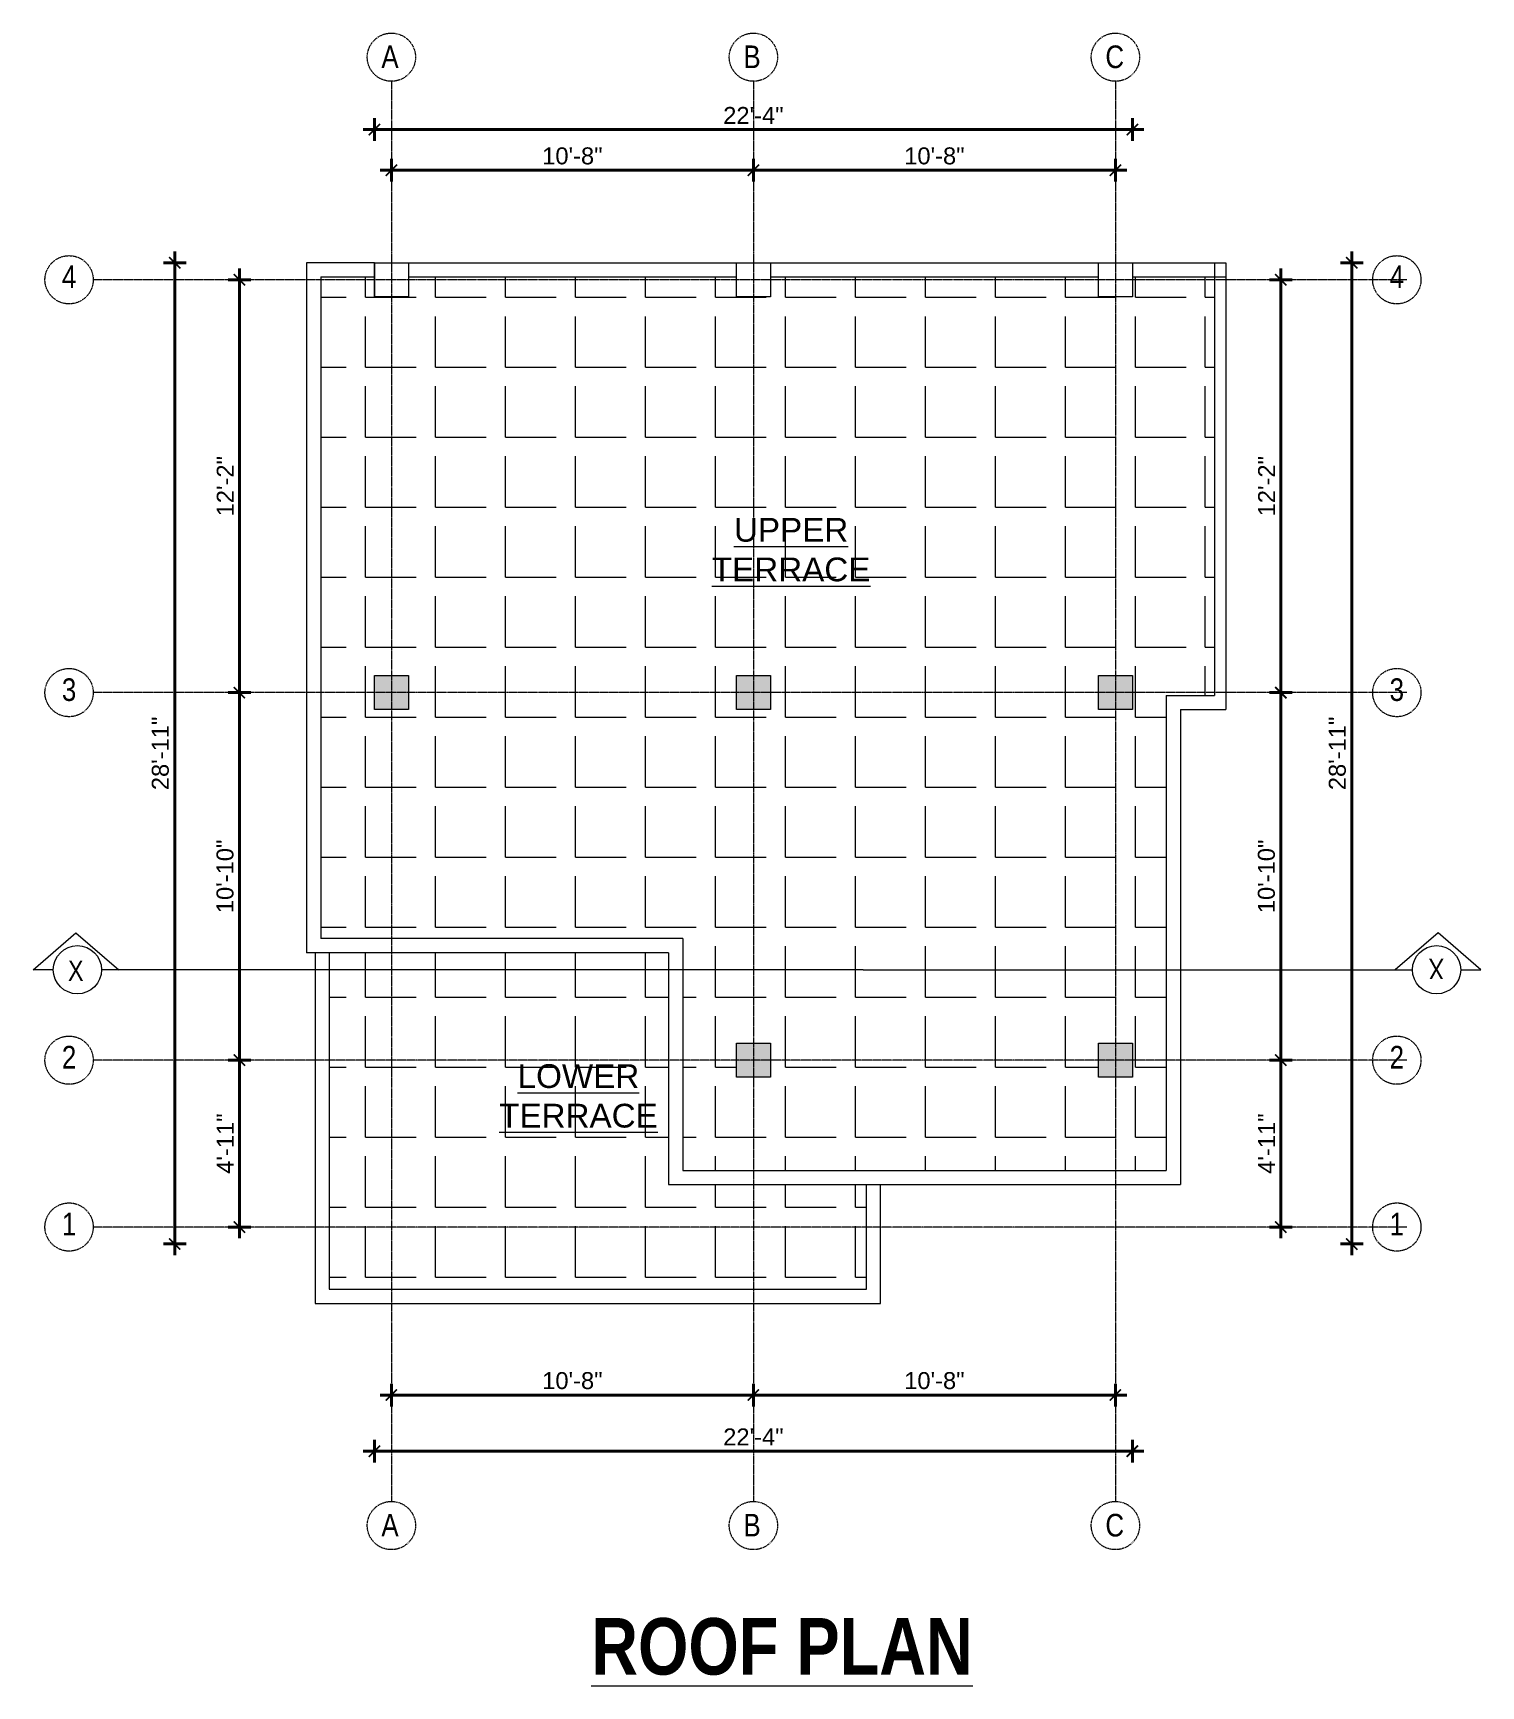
# Model space of a CAD drawing. Header units: inches. Extents: x 141029 to 166402, y -23568 to -18036.
# Drawn here: x 165890 to 166402, y -21480 to -20896 of the extents above; entities that cross this region are included whole.
import ezdxf

# ---------------------------------------------------------------- set-up
doc = ezdxf.new("R2010")
doc.units = ezdxf.units.IN
doc.header["$LTSCALE"] = 0.5
doc.header["$MEASUREMENT"] = 0
doc.header["$PDMODE"] = 66
doc.linetypes.add('CENTER', pattern=[2, 1.25, -0.25, 0.25, -0.25])
for name, color, linetype, lineweight in [('Annotate-Lite.w', 177, 'Continuous', 9), ('Annotations-Bold.w', 177, 'Continuous', 13), ('TEXT', 220, 'Continuous', 9), ('Text-100.w', 254, 'Continuous', 9), ('wall', 1, 'Continuous', 40)]:
    doc.layers.add(name, color=color, linetype=linetype, lineweight=lineweight)
doc.styles.add('ARAIL', font='ARIALN.TTF')
doc.styles.add('arial', font='arial.ttf')
doc.styles.add('gaurav', font='arial.ttf')
doc.styles.get("Standard").update_dxf_attribs({"font": 'arial.ttf'})
doc.dimstyles.new('1 by 96', dxfattribs={"dimtxt": 6, "dimasz": 4, "dimexe": 4, "dimexo": 4, "dimgap": 2, "dimtad": 1, "dimdec": 0, "dimzin": 0, "dimdsep": 46, "dimlunit": 4, "dimtxsty": 'Standard', "dimblk": 'ARCHTICK', "dimcen": 0, "dimdle": 4, "dimadec": 0, "dimazin": 0, "dimtfac": 1, "dimtdec": 0, "dimtix": 1, "dimtofl": 0, "dimtmove": 1, "dimatfit": 3, "dimldrblk": 'ARCHTICK', "dimfxl": 4, "dimfxlon": 1, "dimtolj": 1, "dimtzin": 0, "dimlwd": -1, "dimlwe": -1, "dimarcsym": 0})

# ---------------------------------------------------------------- blocks, each defined once
blk = doc.blocks.new('_ArchTick')
at = {"color": 0, "linetype": 'ByBlock', "const_width": 0.15}
blk.add_lwpolyline([(-0.5, -0.5), (0.5, 0.5)], dxfattribs=at)
blk = doc.blocks.new('*D832')
at = {"layer": 'Defpoints', "color": 0, "transparency": 16777216}
for p in [(166144.6, -20944.34), (166016.6, -20977.06), (166144.6, -20977.06)]:
    blk.add_point(p, dxfattribs=at)
at = {"layer": 'wall', "color": 0, "transparency": 16777216}
for p, q in [((166012.6, -20944.34), (166148.6, -20944.34)), ((166016.6, -20948.34), (166016.6, -20940.34)), ((166144.6, -20948.34), (166144.6, -20940.34))]:
    blk.add_line(p, q, dxfattribs=at)
at = {"layer": 'wall', "color": 0, "transparency": 16777216, "xscale": 4, "yscale": 4, "zscale": 4, "rotation": 180}
blk.add_blockref('_ArchTick', (166016.6, -20944.34), dxfattribs=at)
at = {"layer": 'wall', "color": 0, "transparency": 16777216, "xscale": 4, "yscale": 4, "zscale": 4}
blk.add_blockref('_ArchTick', (166144.6, -20944.34), dxfattribs=at)
at = {"layer": 'wall', "color": 0, "transparency": 16777216, "insert": (166080.6, -20939.28), "char_height": 6, "attachment_point": 5}
blk.add_mtext('\\A1;10\'-8"', dxfattribs=at)
blk = doc.blocks.new('*D833')
at = {"layer": 'Defpoints', "color": 0, "transparency": 16777216}
for p in [(166272.6, -20944.34), (166144.6, -20977.06), (166272.6, -20977.06)]:
    blk.add_point(p, dxfattribs=at)
at = {"layer": 'wall', "color": 0, "transparency": 16777216}
for p, q in [((166140.6, -20944.34), (166276.6, -20944.34)), ((166144.6, -20948.34), (166144.6, -20940.34)), ((166272.6, -20948.34), (166272.6, -20940.34))]:
    blk.add_line(p, q, dxfattribs=at)
at = {"layer": 'wall', "color": 0, "transparency": 16777216, "xscale": 4, "yscale": 4, "zscale": 4, "rotation": 180}
blk.add_blockref('_ArchTick', (166144.6, -20944.34), dxfattribs=at)
at = {"layer": 'wall', "color": 0, "transparency": 16777216, "xscale": 4, "yscale": 4, "zscale": 4}
blk.add_blockref('_ArchTick', (166272.6, -20944.34), dxfattribs=at)
at = {"layer": 'wall', "color": 0, "transparency": 16777216, "insert": (166208.6, -20939.28), "char_height": 6, "attachment_point": 5}
blk.add_mtext('\\A1;10\'-8"', dxfattribs=at)
blk = doc.blocks.new('*D834')
at = {"layer": 'Defpoints', "color": 0, "transparency": 16777216}
for p in [(166278.6, -20929.96), (166010.6, -20977.06), (166278.6, -20977.06)]:
    blk.add_point(p, dxfattribs=at)
at = {"layer": 'wall', "color": 0, "transparency": 16777216}
for p, q in [((166010.6, -20933.96), (166010.6, -20925.96)), ((166278.6, -20933.96), (166278.6, -20925.96)), ((166006.6, -20929.96), (166282.6, -20929.96))]:
    blk.add_line(p, q, dxfattribs=at)
at = {"layer": 'wall', "color": 0, "transparency": 16777216, "xscale": 4, "yscale": 4, "zscale": 4, "rotation": 180}
blk.add_blockref('_ArchTick', (166010.6, -20929.96), dxfattribs=at)
at = {"layer": 'wall', "color": 0, "transparency": 16777216, "xscale": 4, "yscale": 4, "zscale": 4}
blk.add_blockref('_ArchTick', (166278.6, -20929.96), dxfattribs=at)
at = {"layer": 'wall', "color": 0, "transparency": 16777216, "insert": (166144.6, -20924.94), "char_height": 6, "attachment_point": 5}
blk.add_mtext('\\A1;22\'-4"', dxfattribs=at)
blk = doc.blocks.new('*D835')
at = {"layer": 'Defpoints', "color": 0, "transparency": 16777216}
for p in [(165962.86, -21259.06), (166010.6, -21259.06), (166010.6, -21318.06)]:
    blk.add_point(p, dxfattribs=at)
at = {"layer": 'wall', "color": 0, "transparency": 16777216}
for p, q in [((165966.86, -21259.06), (165958.86, -21259.06)), ((165962.86, -21322.06), (165962.86, -21255.06)), ((165966.86, -21318.06), (165958.86, -21318.06))]:
    blk.add_line(p, q, dxfattribs=at)
at = {"layer": 'wall', "color": 0, "transparency": 16777216, "xscale": 4, "yscale": 4, "zscale": 4}
for p, rotation in [((165962.86, -21259.06), 90), ((165962.86, -21318.06), 270)]:
    blk.add_blockref('_ArchTick', p, dxfattribs=dict(at, rotation=rotation))
at = {"layer": 'wall', "color": 0, "transparency": 16777216, "insert": (165957.85, -21288.56), "char_height": 6, "attachment_point": 5, "rotation": 90}
blk.add_mtext('\\A1;4\'-11"', dxfattribs=at)
blk = doc.blocks.new('*D836')
at = {"layer": 'Defpoints', "color": 0, "transparency": 16777216}
for p in [(165962.86, -21129.06), (166010.6, -21129.06), (166010.6, -21259.06)]:
    blk.add_point(p, dxfattribs=at)
at = {"layer": 'wall', "color": 0, "transparency": 16777216}
for p, q in [((165962.86, -21263.06), (165962.86, -21125.06)), ((165966.86, -21129.06), (165958.86, -21129.06)), ((165966.86, -21259.06), (165958.86, -21259.06))]:
    blk.add_line(p, q, dxfattribs=at)
at = {"layer": 'wall', "color": 0, "transparency": 16777216, "xscale": 4, "yscale": 4, "zscale": 4}
for p, rotation in [((165962.86, -21129.06), 90), ((165962.86, -21259.06), 270)]:
    blk.add_blockref('_ArchTick', p, dxfattribs=dict(at, rotation=rotation))
at = {"layer": 'wall', "color": 0, "transparency": 16777216, "insert": (165957.8, -21194.06), "char_height": 6, "attachment_point": 5, "rotation": 90}
blk.add_mtext('\\A1;10\'-10"', dxfattribs=at)
blk = doc.blocks.new('*D837')
at = {"layer": 'Defpoints', "color": 0, "transparency": 16777216}
for p in [(165962.86, -20983.06), (166010.6, -20983.06), (166010.6, -21129.06)]:
    blk.add_point(p, dxfattribs=at)
at = {"layer": 'wall', "color": 0, "transparency": 16777216}
for p, q in [((165962.86, -21133.06), (165962.86, -20979.06)), ((165966.86, -20983.06), (165958.86, -20983.06)), ((165966.86, -21129.06), (165958.86, -21129.06))]:
    blk.add_line(p, q, dxfattribs=at)
at = {"layer": 'wall', "color": 0, "transparency": 16777216, "xscale": 4, "yscale": 4, "zscale": 4}
for p, rotation in [((165962.86, -20983.06), 90), ((165962.86, -21129.06), 270)]:
    blk.add_blockref('_ArchTick', p, dxfattribs=dict(at, rotation=rotation))
at = {"layer": 'wall', "color": 0, "transparency": 16777216, "insert": (165957.85, -21056.06), "char_height": 6, "attachment_point": 5, "rotation": 90}
blk.add_mtext('\\A1;12\'-2"', dxfattribs=at)
blk = doc.blocks.new('*D838')
at = {"layer": 'Defpoints', "color": 0, "transparency": 16777216}
for p in [(166010.6, -20977.06), (165939.98, -21324.06), (166010.6, -21324.06)]:
    blk.add_point(p, dxfattribs=at)
at = {"layer": 'wall', "color": 0, "transparency": 16777216}
for p, q in [((165939.98, -20973.06), (165939.98, -21328.06)), ((165943.98, -20977.06), (165935.98, -20977.06)), ((165943.98, -21324.06), (165935.98, -21324.06))]:
    blk.add_line(p, q, dxfattribs=at)
at = {"layer": 'wall', "color": 0, "transparency": 16777216, "xscale": 4, "yscale": 4, "zscale": 4}
for p, rotation in [((165939.98, -20977.06), 90), ((165939.98, -21324.06), 270)]:
    blk.add_blockref('_ArchTick', p, dxfattribs=dict(at, rotation=rotation))
at = {"layer": 'wall', "color": 0, "transparency": 16777216, "insert": (165934.92, -21150.56), "char_height": 6, "attachment_point": 5, "rotation": 90}
blk.add_mtext('\\A1;28\'-11"', dxfattribs=at)
blk = doc.blocks.new('*D839')
at = {"layer": 'Defpoints', "color": 0, "transparency": 16777216}
for p in [(166278.6, -20983.06), (166278.6, -21129.06), (166331.07, -21129.06)]:
    blk.add_point(p, dxfattribs=at)
at = {"layer": 'wall', "color": 0, "transparency": 16777216}
for p, q in [((166331.07, -20979.06), (166331.07, -21133.06)), ((166327.07, -20983.06), (166335.07, -20983.06)), ((166327.07, -21129.06), (166335.07, -21129.06))]:
    blk.add_line(p, q, dxfattribs=at)
at = {"layer": 'wall', "color": 0, "transparency": 16777216, "xscale": 4, "yscale": 4, "zscale": 4}
for p, rotation in [((166331.07, -20983.06), 90), ((166331.07, -21129.06), 270)]:
    blk.add_blockref('_ArchTick', p, dxfattribs=dict(at, rotation=rotation))
at = {"layer": 'wall', "color": 0, "transparency": 16777216, "insert": (166326.06, -21056.06), "char_height": 6, "attachment_point": 5, "rotation": 90}
blk.add_mtext('\\A1;12\'-2"', dxfattribs=at)
blk = doc.blocks.new('*D840')
at = {"layer": 'Defpoints', "color": 0, "transparency": 16777216}
for p in [(166278.6, -21129.06), (166278.6, -21259.06), (166331.07, -21259.06)]:
    blk.add_point(p, dxfattribs=at)
at = {"layer": 'wall', "color": 0, "transparency": 16777216}
for p, q in [((166331.07, -21125.06), (166331.07, -21263.06)), ((166327.07, -21129.06), (166335.07, -21129.06)), ((166327.07, -21259.06), (166335.07, -21259.06))]:
    blk.add_line(p, q, dxfattribs=at)
at = {"layer": 'wall', "color": 0, "transparency": 16777216, "xscale": 4, "yscale": 4, "zscale": 4}
for p, rotation in [((166331.07, -21129.06), 90), ((166331.07, -21259.06), 270)]:
    blk.add_blockref('_ArchTick', p, dxfattribs=dict(at, rotation=rotation))
at = {"layer": 'wall', "color": 0, "transparency": 16777216, "insert": (166326.01, -21194.06), "char_height": 6, "attachment_point": 5, "rotation": 90}
blk.add_mtext('\\A1;10\'-10"', dxfattribs=at)
blk = doc.blocks.new('*D841')
at = {"layer": 'Defpoints', "color": 0, "transparency": 16777216}
for p in [(166278.6, -21259.06), (166150.6, -21318.06), (166331.07, -21318.06)]:
    blk.add_point(p, dxfattribs=at)
at = {"layer": 'wall', "color": 0, "transparency": 16777216}
for p, q in [((166327.07, -21259.06), (166335.07, -21259.06)), ((166331.07, -21255.06), (166331.07, -21322.06)), ((166327.07, -21318.06), (166335.07, -21318.06))]:
    blk.add_line(p, q, dxfattribs=at)
at = {"layer": 'wall', "color": 0, "transparency": 16777216, "xscale": 4, "yscale": 4, "zscale": 4}
for p, rotation in [((166331.07, -21259.06), 90), ((166331.07, -21318.06), 270)]:
    blk.add_blockref('_ArchTick', p, dxfattribs=dict(at, rotation=rotation))
at = {"layer": 'wall', "color": 0, "transparency": 16777216, "insert": (166326.06, -21288.56), "char_height": 6, "attachment_point": 5, "rotation": 90}
blk.add_mtext('\\A1;4\'-11"', dxfattribs=at)
blk = doc.blocks.new('*D842')
at = {"layer": 'Defpoints', "color": 0, "transparency": 16777216}
for p in [(166150.6, -20977.06), (166356.16, -20977.06), (166150.6, -21324.06)]:
    blk.add_point(p, dxfattribs=at)
at = {"layer": 'wall', "color": 0, "transparency": 16777216}
for p, q in [((166356.16, -21328.06), (166356.16, -20973.06)), ((166352.16, -20977.06), (166360.16, -20977.06)), ((166352.16, -21324.06), (166360.16, -21324.06))]:
    blk.add_line(p, q, dxfattribs=at)
at = {"layer": 'wall', "color": 0, "transparency": 16777216, "xscale": 4, "yscale": 4, "zscale": 4}
for p, rotation in [((166356.16, -20977.06), 90), ((166356.16, -21324.06), 270)]:
    blk.add_blockref('_ArchTick', p, dxfattribs=dict(at, rotation=rotation))
at = {"layer": 'wall', "color": 0, "transparency": 16777216, "insert": (166351.09, -21150.56), "char_height": 6, "attachment_point": 5, "rotation": 90}
blk.add_mtext('\\A1;28\'-11"', dxfattribs=at)
blk = doc.blocks.new('*D843')
at = {"layer": 'Defpoints', "color": 0, "transparency": 16777216}
for p in [(166016.6, -21324.06), (166144.6, -21324.06), (166144.6, -21377.49)]:
    blk.add_point(p, dxfattribs=at)
at = {"layer": 'wall', "color": 0, "transparency": 16777216}
for p, q in [((166016.6, -21373.49), (166016.6, -21381.49)), ((166144.6, -21373.49), (166144.6, -21381.49)), ((166012.6, -21377.49), (166148.6, -21377.49))]:
    blk.add_line(p, q, dxfattribs=at)
at = {"layer": 'wall', "color": 0, "transparency": 16777216, "xscale": 4, "yscale": 4, "zscale": 4, "rotation": 180}
blk.add_blockref('_ArchTick', (166016.6, -21377.49), dxfattribs=at)
at = {"layer": 'wall', "color": 0, "transparency": 16777216, "xscale": 4, "yscale": 4, "zscale": 4}
blk.add_blockref('_ArchTick', (166144.6, -21377.49), dxfattribs=at)
at = {"layer": 'wall', "color": 0, "transparency": 16777216, "insert": (166080.6, -21372.42), "char_height": 6, "attachment_point": 5}
blk.add_mtext('\\A1;10\'-8"', dxfattribs=at)
blk = doc.blocks.new('*D844')
at = {"layer": 'Defpoints', "color": 0, "transparency": 16777216}
for p in [(166272.6, -21265.06), (166144.6, -21324.06), (166272.6, -21377.49)]:
    blk.add_point(p, dxfattribs=at)
at = {"layer": 'wall', "color": 0, "transparency": 16777216}
for p, q in [((166144.6, -21373.49), (166144.6, -21381.49)), ((166272.6, -21373.49), (166272.6, -21381.49)), ((166140.6, -21377.49), (166276.6, -21377.49))]:
    blk.add_line(p, q, dxfattribs=at)
at = {"layer": 'wall', "color": 0, "transparency": 16777216, "xscale": 4, "yscale": 4, "zscale": 4, "rotation": 180}
blk.add_blockref('_ArchTick', (166144.6, -21377.49), dxfattribs=at)
at = {"layer": 'wall', "color": 0, "transparency": 16777216, "xscale": 4, "yscale": 4, "zscale": 4}
blk.add_blockref('_ArchTick', (166272.6, -21377.49), dxfattribs=at)
at = {"layer": 'wall', "color": 0, "transparency": 16777216, "insert": (166208.6, -21372.42), "char_height": 6, "attachment_point": 5}
blk.add_mtext('\\A1;10\'-8"', dxfattribs=at)
blk = doc.blocks.new('*D845')
at = {"layer": 'Defpoints', "color": 0, "transparency": 16777216}
for p in [(166278.6, -21265.06), (166010.6, -21324.06), (166278.6, -21397.32)]:
    blk.add_point(p, dxfattribs=at)
at = {"layer": 'wall', "color": 0, "transparency": 16777216}
for p, q in [((166010.6, -21393.32), (166010.6, -21401.32)), ((166278.6, -21393.32), (166278.6, -21401.32)), ((166006.6, -21397.32), (166282.6, -21397.32))]:
    blk.add_line(p, q, dxfattribs=at)
at = {"layer": 'wall', "color": 0, "transparency": 16777216, "xscale": 4, "yscale": 4, "zscale": 4, "rotation": 180}
blk.add_blockref('_ArchTick', (166010.6, -21397.32), dxfattribs=at)
at = {"layer": 'wall', "color": 0, "transparency": 16777216, "xscale": 4, "yscale": 4, "zscale": 4}
blk.add_blockref('_ArchTick', (166278.6, -21397.32), dxfattribs=at)
at = {"layer": 'wall', "color": 0, "transparency": 16777216, "insert": (166144.6, -21392.3), "char_height": 6, "attachment_point": 5}
blk.add_mtext('\\A1;22\'-4"', dxfattribs=at)

msp = doc.modelspace()

# ---------------------------------------------------------------- hatches: boundary and pattern name
at = {"layer": 'Annotations-Bold.w', "linetype": 'CENTER', "ltscale": 0.3}
h = msp.add_hatch(dxfattribs=at)
h.set_pattern_fill('ANGLE', color=0, scale=90, style=0)
h.set_pattern_definition([(0, (14141.382, 419.49), (0, 24.75), [18, -6.75]), (90, (14141.382, 419.49), (-24.75, 2e-15), [18, -6.75])])
h.paths.add_polyline_path([(166290.6, -21130.06), (166307.6, -21130.06), (166307.6, -20982.06), (166278.6, -20982.06), (166278.6, -20989.06), (166266.6, -20989.06), (166266.6, -20982.06), (166150.6, -20982.06), (166150.6, -20989.06), (166138.6, -20989.06), (166138.6, -20982.06), (166022.6, -20982.06), (166022.6, -20989.06), (166010.6, -20989.06), (166010.6, -20982.06), (165991.6, -20982.06), (165991.6, -21216.06), (166119.6, -21216.06), (166119.6, -21298.06), (166290.6, -21298.06)])
h.paths.add_polyline_path([(166150.6, -21135.06), (166138.6, -21135.06), (166138.6, -21123.06), (166150.6, -21123.06)], flags=16)
h.paths.add_polyline_path([(166266.6, -21135.06), (166266.6, -21123.06), (166278.6, -21123.06), (166278.6, -21135.06)], flags=16)
h.paths.add_polyline_path([(166150.6, -21253.06), (166150.6, -21265.06), (166138.6, -21265.06), (166138.6, -21253.06)], flags=16)
h.paths.add_polyline_path([(166266.6, -21253.06), (166278.6, -21253.06), (166278.6, -21265.06), (166266.6, -21265.06)], flags=16)
h.paths.add_polyline_path([(166022.6, -21135.06), (166010.6, -21135.06), (166010.6, -21123.06), (166022.6, -21123.06)], flags=16)
h.paths.add_polyline_path([(166114.6, -21303.06), (166114.6, -21221.06), (165994.6, -21221.06), (165994.6, -21340.06), (166184.6, -21340.06), (166184.6, -21303.06)])
h.paths.add_polyline_path([(166127.98, -21094.42), (166188.25, -21094.42), (166188.25, -21062.96), (166127.98, -21062.96)], flags=24)
h.paths.add_polyline_path([(166052.8, -21287.75), (166113.07, -21287.75), (166113.07, -21256.3), (166052.8, -21256.3)], flags=24)
at = {"layer": 'wall'}
for points in [[(166022.6, -21123.06), (166010.6, -21123.06), (166010.6, -21135.06), (166022.6, -21135.06)], [(166150.6, -21123.06), (166138.6, -21123.06), (166138.6, -21135.06), (166150.6, -21135.06)], [(166278.6, -21123.06), (166266.6, -21123.06), (166266.6, -21135.06), (166278.6, -21135.06)], [(166150.6, -21253.06), (166138.6, -21253.06), (166138.6, -21265.06), (166150.6, -21265.06)], [(166278.6, -21253.06), (166266.6, -21253.06), (166266.6, -21265.06), (166278.6, -21265.06)]]:
    msp.add_hatch(color=256, dxfattribs=at).paths.add_polyline_path(points)

# ---------------------------------------------------------------- linework, layer by layer
at = {"layer": 'Annotate-Lite.w', "color": 1}
for p, q in [((165986.6, -20977.06), (165986.6, -21221.06)), ((166010.6, -20977.06), (165986.6, -20977.06)), ((166010.6, -20977.06), (166278.6, -20977.06)), ((166278.6, -20977.06), (166311.6, -20977.06)), ((166307.6, -20977.06), (166307.6, -21130.06)), ((166311.6, -20977.06), (166311.6, -21135.06)), ((165991.6, -20982.06), (166010.6, -20982.06)), ((165991.6, -20982.06), (165991.6, -21216.06)), ((166150.6, -20982.06), (166266.6, -20982.06)), ((166278.6, -20982.06), (166311.6, -20982.06)), ((166290.6, -21130.06), (166290.6, -21298.06)), ((166290.6, -21130.06), (166307.6, -21130.06)), ((166295.6, -21135.06), (166295.6, -21303.06)), ((166295.6, -21135.06), (166311.6, -21135.06)), ((166119.6, -21216.06), (165991.6, -21216.06)), ((166119.6, -21216.06), (166119.6, -21298.06)), ((166114.6, -21221.06), (165986.6, -21221.06)), ((165989.6, -21221.06), (165989.6, -21345.06)), ((165994.6, -21221.06), (165994.6, -21340.06)), ((166114.6, -21221.06), (166114.6, -21303.06)), ((166119.6, -21298.06), (166290.6, -21298.06)), ((166114.6, -21303.06), (166291.6, -21303.06)), ((166184.6, -21340.06), (166184.6, -21303.06)), ((166189.6, -21345.06), (166189.6, -21303.06)), ((166278.6, -21303.06), (166295.6, -21303.06)), ((165994.6, -21340.06), (166184.6, -21340.06)), ((165989.6, -21345.06), (166138.6, -21345.06)), ((165989.6, -21345.06), (166138.6, -21345.06)), ((165989.6, -21345.06), (166189.6, -21345.06))]:
    msp.add_line(p, q, dxfattribs=at)
at = {"layer": 'Annotate-Lite.w'}
for p, q in [((166010.6, -20977.06), (166010.6, -20989.06)), ((166022.6, -20982.06), (166138.6, -20982.06))]:
    msp.add_line(p, q, dxfattribs=at)
for points in [[(166010.6, -20977.06), (166022.6, -20977.06), (166022.6, -20989.06), (166010.6, -20989.06)], [(166138.6, -20977.06), (166150.6, -20977.06), (166150.6, -20989.06), (166138.6, -20989.06)], [(166266.6, -20977.06), (166278.6, -20977.06), (166278.6, -20989.06), (166266.6, -20989.06)], [(166010.6, -21123.06), (166022.6, -21123.06), (166022.6, -21135.06), (166010.6, -21135.06)], [(166138.6, -21123.06), (166150.6, -21123.06), (166150.6, -21135.06), (166138.6, -21135.06)], [(166266.6, -21123.06), (166278.6, -21123.06), (166278.6, -21135.06), (166266.6, -21135.06)], [(166138.6, -21253.06), (166150.6, -21253.06), (166150.6, -21265.06), (166138.6, -21265.06)], [(166266.6, -21253.06), (166278.6, -21253.06), (166278.6, -21265.06), (166266.6, -21265.06)]]:
    msp.add_lwpolyline(points, close=True, dxfattribs=at)
at = {"layer": 'Annotations-Bold.w', "color": 0, "linetype": 'CENTER', "ltscale": 0.3}
for p, q in [((166016.6, -20912.87), (166016.6, -21415.11)), ((166144.6, -20912.87), (166144.6, -21415.11)), ((166272.6, -20912.87), (166272.6, -21415.11)), ((166375.6, -20983.06), (165911.17, -20983.06)), ((166375.6, -21129.06), (165911.17, -21129.06)), ((166375.6, -21259.06), (165911.17, -21259.06)), ((166375.6, -21318.06), (165911.17, -21318.06))]:
    msp.add_line(p, q, dxfattribs=at)
for centre in [(166016.6, -20904.34), (166144.6, -20904.34), (166272.6, -20904.34), (165902.64, -20983.06), (166372.11, -20983.06), (165902.64, -21129.06), (166372.11, -21129.06), (165902.64, -21259.06), (166372.11, -21259.06), (165902.64, -21318.06), (166372.11, -21318.06), (166016.6, -21423.64), (166144.6, -21423.64), (166272.6, -21423.64)]:
    msp.add_circle(centre, 8.53, dxfattribs=at)
at = {"layer": 'TEXT'}
for points in [[(165897.04, -21227.07), (165889.9, -21227.07), (165905.05, -21213.99), (165920.19, -21227.07)], [(166394.71, -21227.07), (166401.85, -21227.07), (166386.71, -21213.99), (166371.56, -21227.07)], [(166183.42, -21227.07), (165914.11, -21227.07)], [(166183.42, -21227.07), (166377.64, -21227.07)]]:
    msp.add_lwpolyline(points, dxfattribs=at)
for centre in [(165905.58, -21227.07), (166386.17, -21227.07)]:
    msp.add_circle(centre, 8.53, dxfattribs=at)

# ---------------------------------------------------------------- texts
at = {"layer": 'Annotations-Bold.w', "color": 0, "linetype": 'CENTER', "ltscale": 0.3, "char_height": 8, "attachment_point": 1, "style": 'ARAIL'}
for s, insert in [('A', (166013.06, -20900.2)), ('B', (166141.06, -20900.2)), ('C', (166269.06, -20900.2)), ('4', (165900.09, -20978.01)), ('4', (166369.56, -20978.01)), ('3', (165900.09, -21124.01)), ('3', (166369.56, -21124.01)), ('2', (165900.09, -21254.01)), ('2', (166369.56, -21254.01)), ('1', (165900.09, -21313.01)), ('1', (166369.56, -21313.01)), ('A', (166013.06, -21419.51)), ('B', (166141.06, -21419.51)), ('C', (166269.06, -21419.51))]:
    msp.add_mtext_dynamic_manual_height_columns(s, width=6.5393, gutter_width=100, heights=[0], dxfattribs=dict(at, insert=insert))
at = {"layer": 'Annotations-Bold.w', "color": 0, "linetype": 'CENTER', "ltscale": 0.3, "char_height": 8.4, "width": 77.2712, "attachment_point": 2, "style": 'gaurav'}
for s, insert in [('{\\LUPPER\\PTERRACE}', (166157.94, -21067.29)), ('{\\LLOWER\\PTERRACE}', (166082.75, -21260.48))]:
    msp.add_mtext(s, dxfattribs=dict(at, insert=insert))
at = {"layer": 'TEXT', "insert": (165902.26, -21231.02), "char_height": 7.2, "attachment_point": 7, "style": 'ARAIL'}
msp.add_mtext_dynamic_manual_height_columns('X', width=125.4648, gutter_width=90, heights=[0], dxfattribs=at)
at = {"layer": 'TEXT', "insert": (166383.33, -21223.17), "char_height": 7.2, "attachment_point": 9, "rotation": 180, "style": 'ARAIL'}
msp.add_mtext_dynamic_manual_height_columns('X', width=125.4648, gutter_width=90, heights=[0], dxfattribs=at)
at = {"layer": 'Text-100.w', "insert": (166154.71, -21456.37), "char_height": 20, "width": 569.1024, "attachment_point": 2, "style": 'arial'}
msp.add_mtext('\\A1;{\\fArial Narrow|b1|i0|c0|p34;\\LROOF PLAN}', dxfattribs=at)

# ---------------------------------------------------------------- dimensions: what is measured, and where the dimension line sits
at = {"layer": 'wall'}
for base, p1, p2, picture, middle in [((166278.6, -20929.96), (166010.6, -20977.06), (166278.6, -20977.06), '*D834', (166144.6, -20924.94)), ((166144.6, -20944.34), (166016.6, -20977.06), (166144.6, -20977.06), '*D832', (166080.6, -20939.28)), ((166272.6, -20944.34), (166144.6, -20977.06), (166272.6, -20977.06), '*D833', (166208.6, -20939.28)), ((166278.6, -21397.32), (166010.6, -21324.06), (166278.6, -21265.06), '*D845', (166144.6, -21392.3)), ((166272.6, -21377.49), (166144.6, -21324.06), (166272.6, -21265.06), '*D844', (166208.6, -21372.42)), ((166144.6, -21377.49), (166016.6, -21324.06), (166144.6, -21324.06), '*D843', (166080.6, -21372.42))]:
    dim = msp.add_linear_dim(base=base, p1=p1, p2=p2, dimstyle='1 by 96', dxfattribs=at)
    dim.commit()
    dim.dimension.update_dxf_attribs({"geometry": picture, "text_midpoint": middle})
for base, p1, p2, picture, middle in [((165939.98, -21324.06), (166010.6, -20977.06), (166010.6, -21324.06), '*D838', (165934.92, -21150.56)), ((166356.16, -20977.06), (166150.6, -21324.06), (166150.6, -20977.06), '*D842', (166351.09, -21150.56)), ((165962.86, -20983.06), (166010.6, -21129.06), (166010.6, -20983.06), '*D837', (165957.85, -21056.06)), ((166331.07, -21129.06), (166278.6, -20983.06), (166278.6, -21129.06), '*D839', (166326.06, -21056.06)), ((165962.86, -21129.06), (166010.6, -21259.06), (166010.6, -21129.06), '*D836', (165957.8, -21194.06)), ((166331.07, -21259.06), (166278.6, -21129.06), (166278.6, -21259.06), '*D840', (166326.01, -21194.06)), ((165962.86, -21259.06), (166010.6, -21318.06), (166010.6, -21259.06), '*D835', (165957.85, -21288.56)), ((166331.07, -21318.06), (166278.6, -21259.06), (166150.6, -21318.06), '*D841', (166326.06, -21288.56))]:
    dim = msp.add_linear_dim(base=base, p1=p1, p2=p2, angle=90, dimstyle='1 by 96', dxfattribs=at)
    dim.commit()
    dim.dimension.update_dxf_attribs({"geometry": picture, "text_midpoint": middle})

doc.saveas('drawing.dxf')
